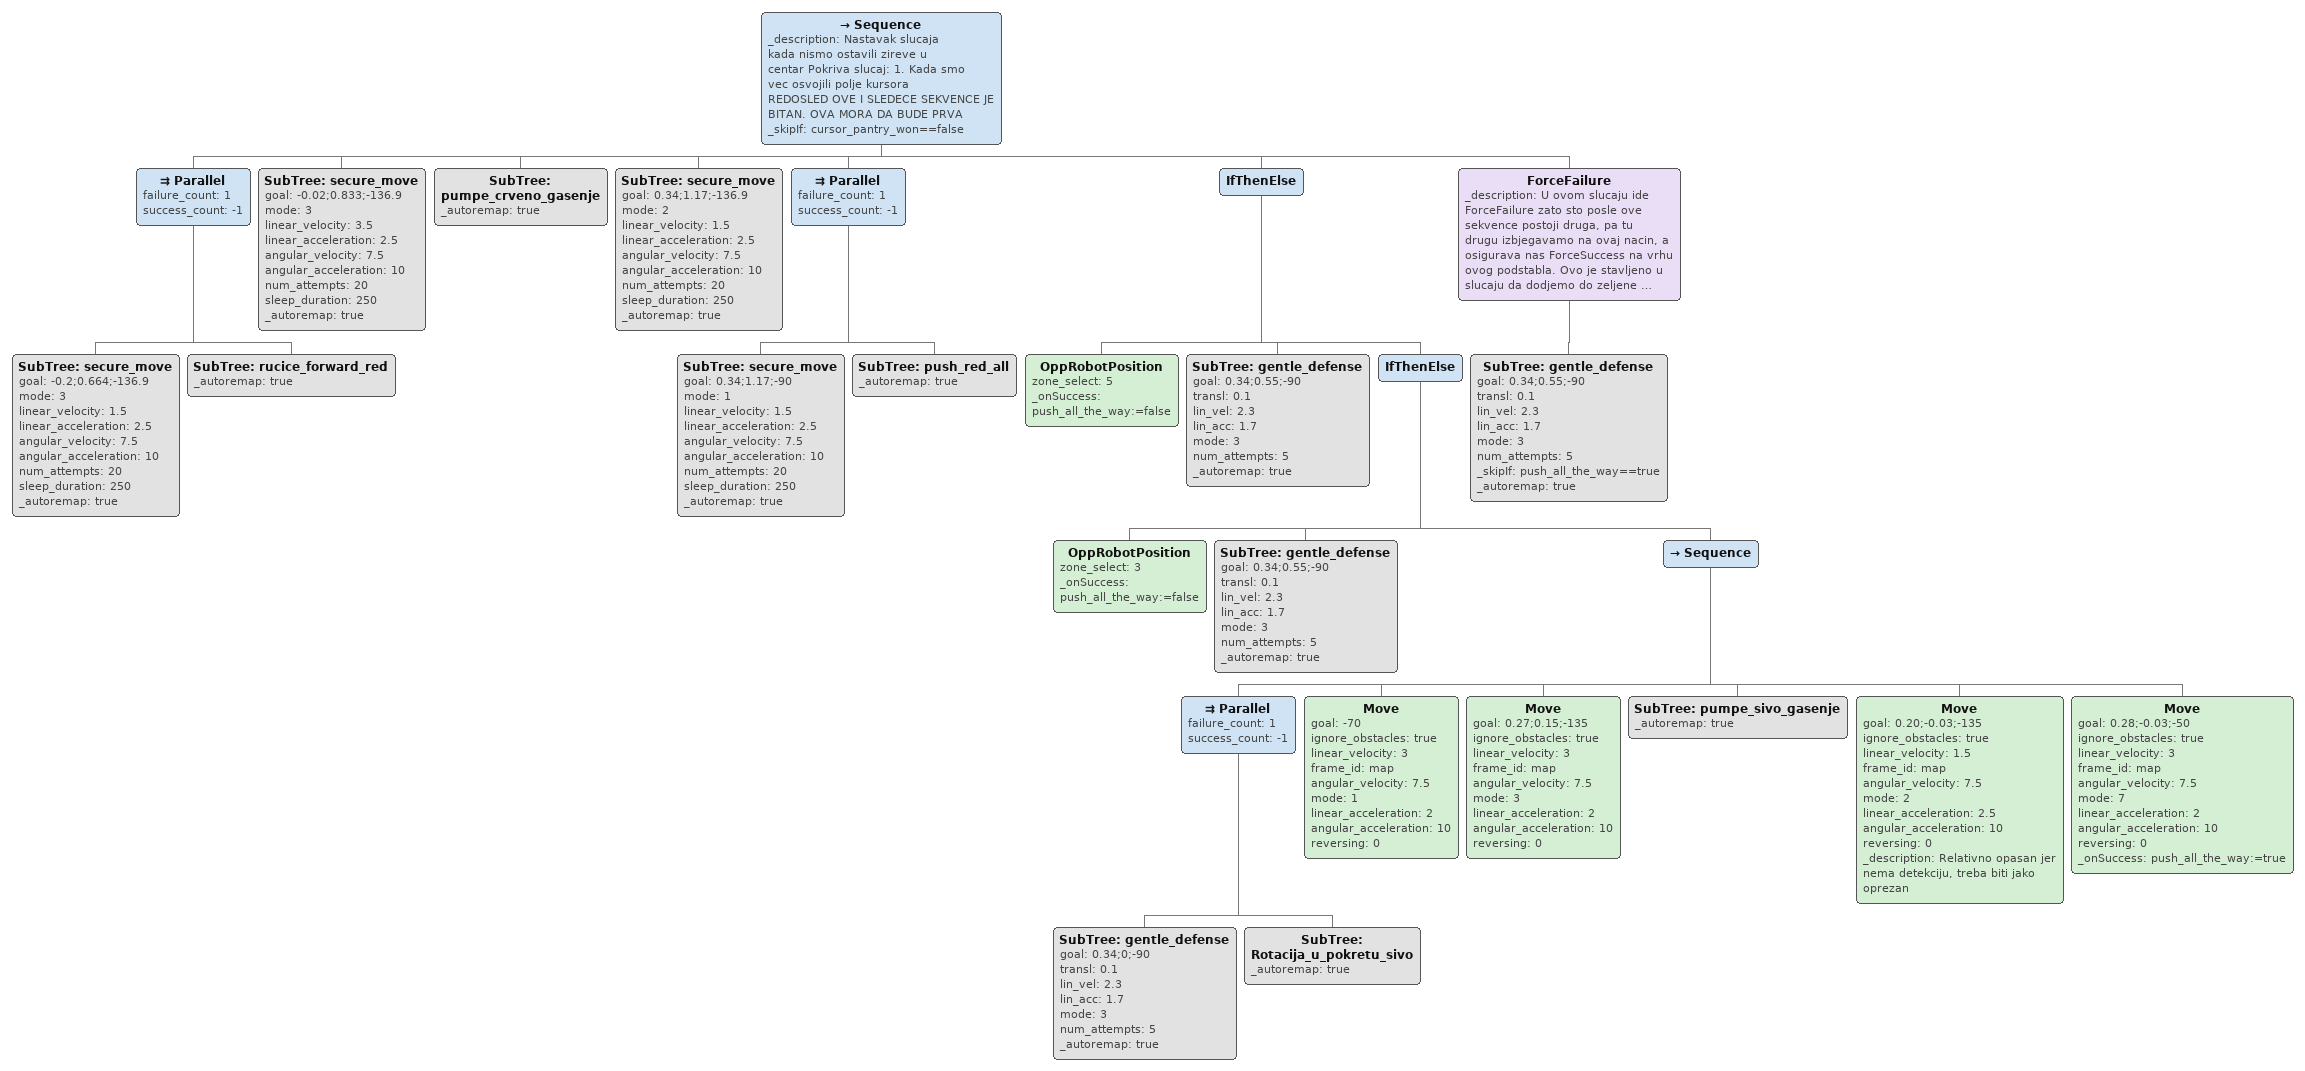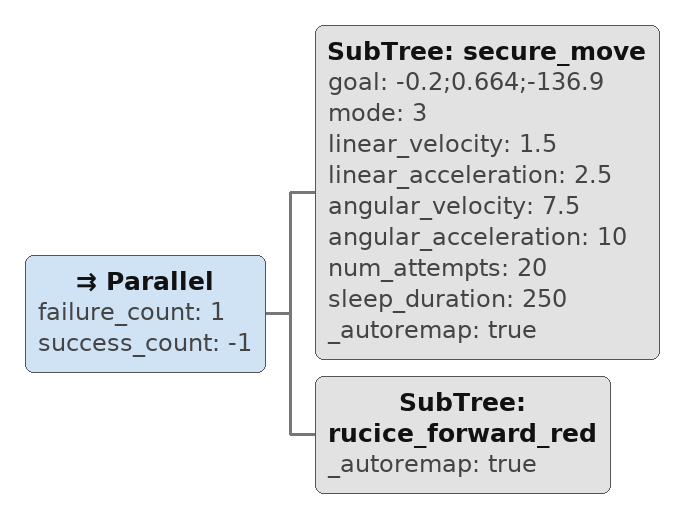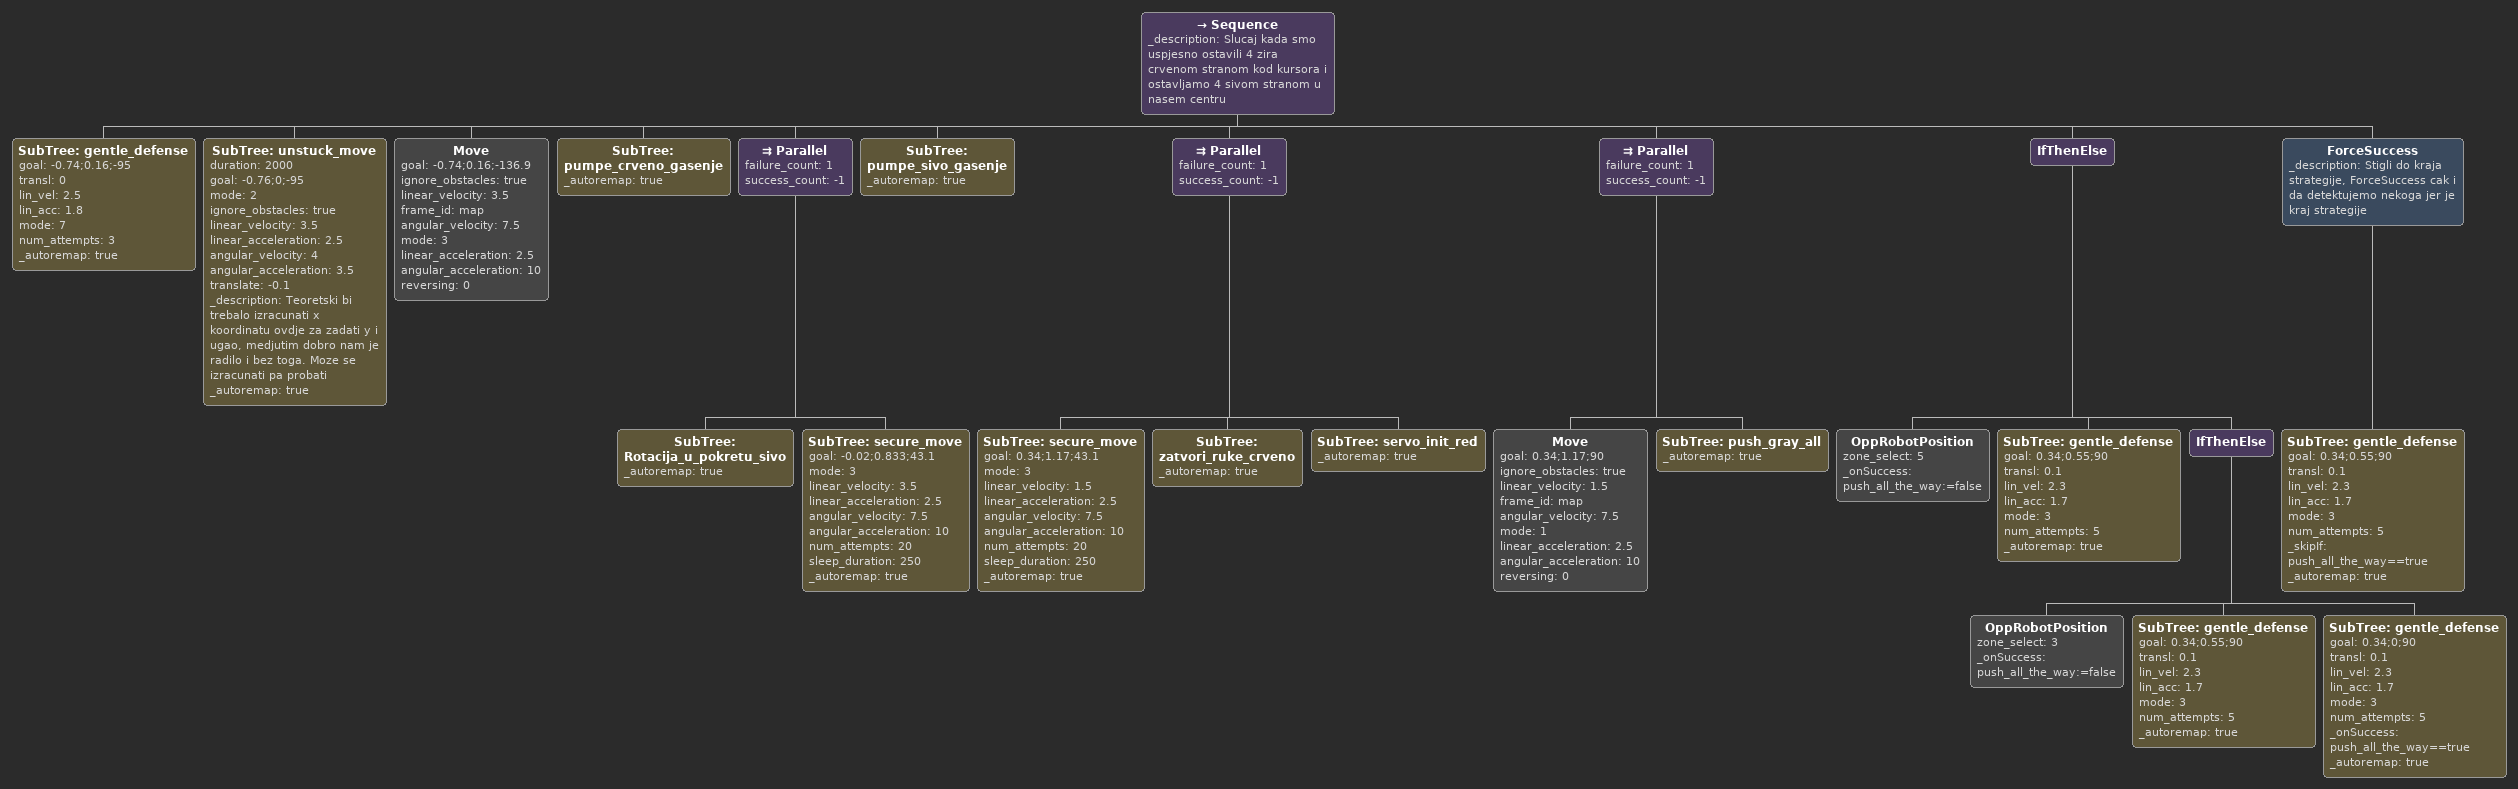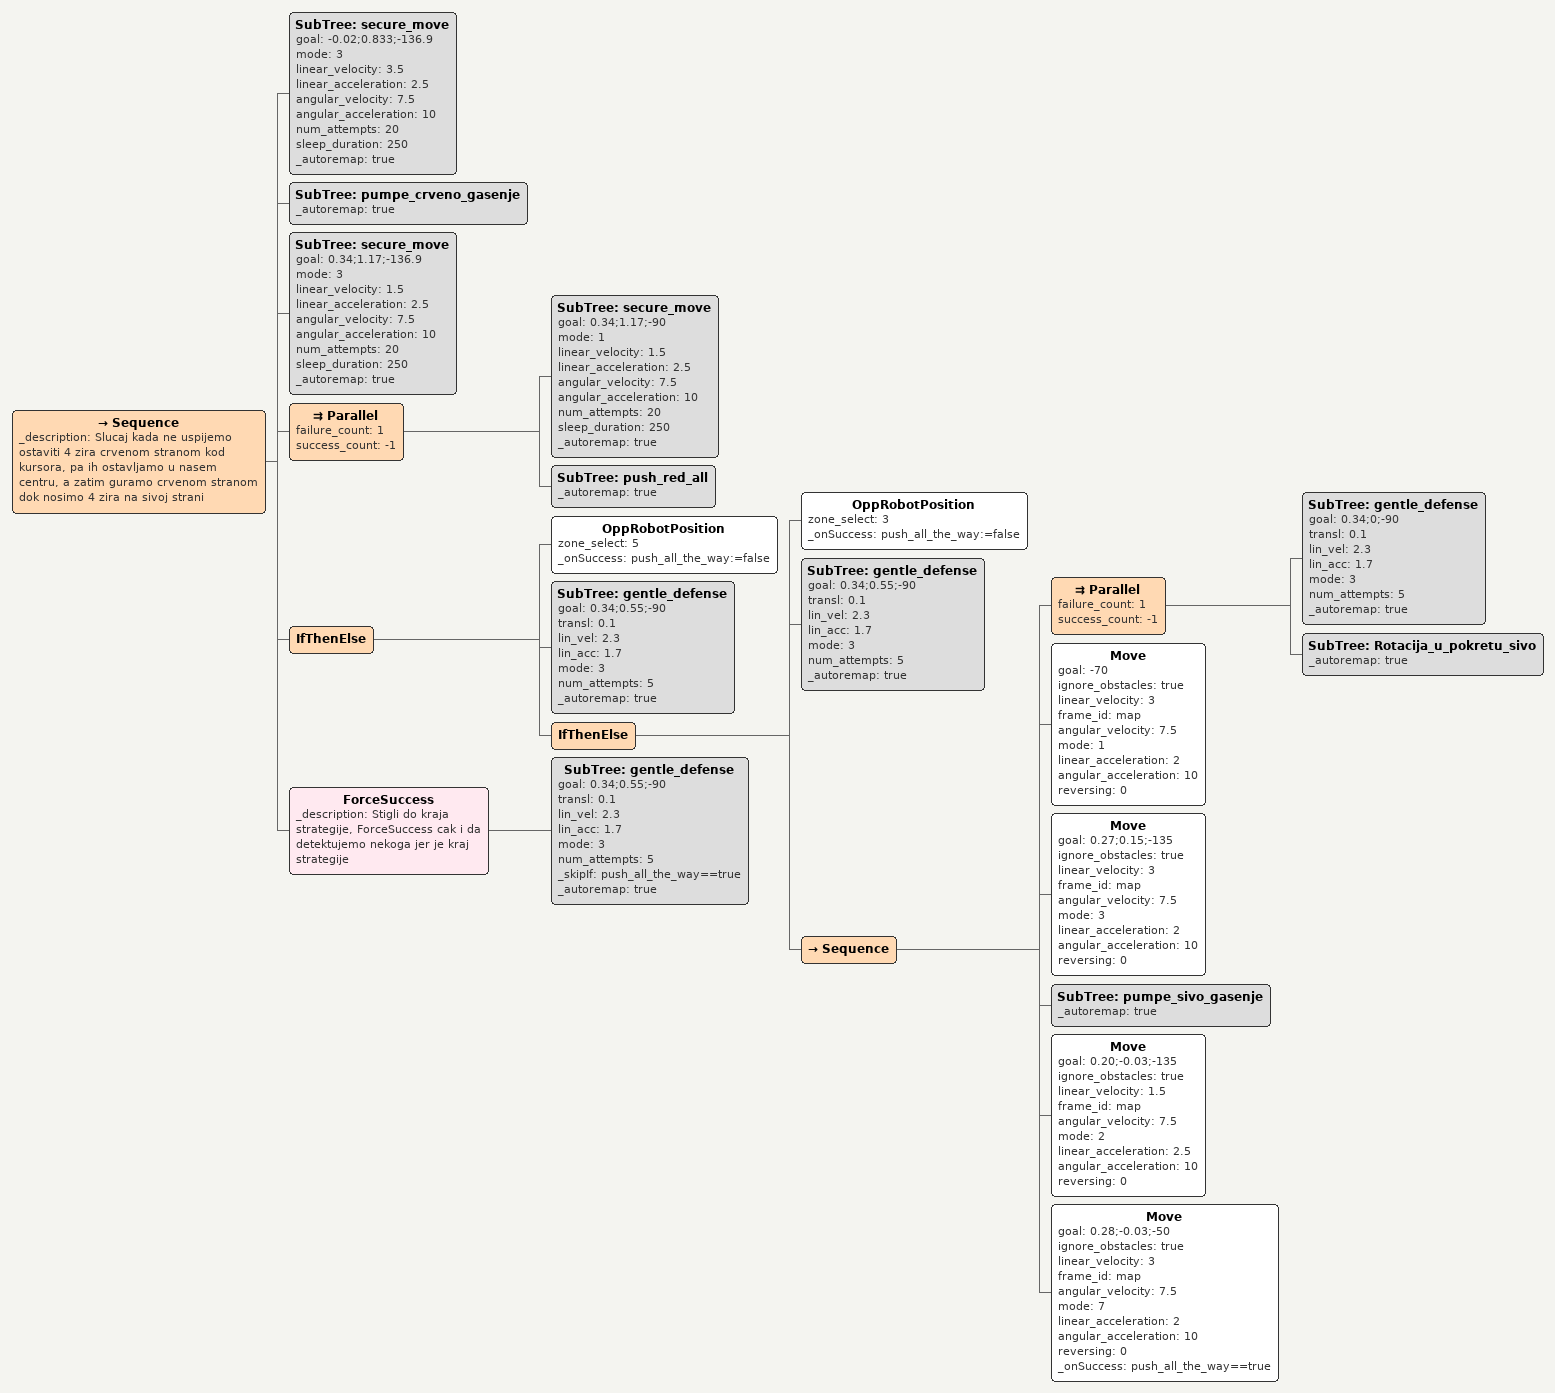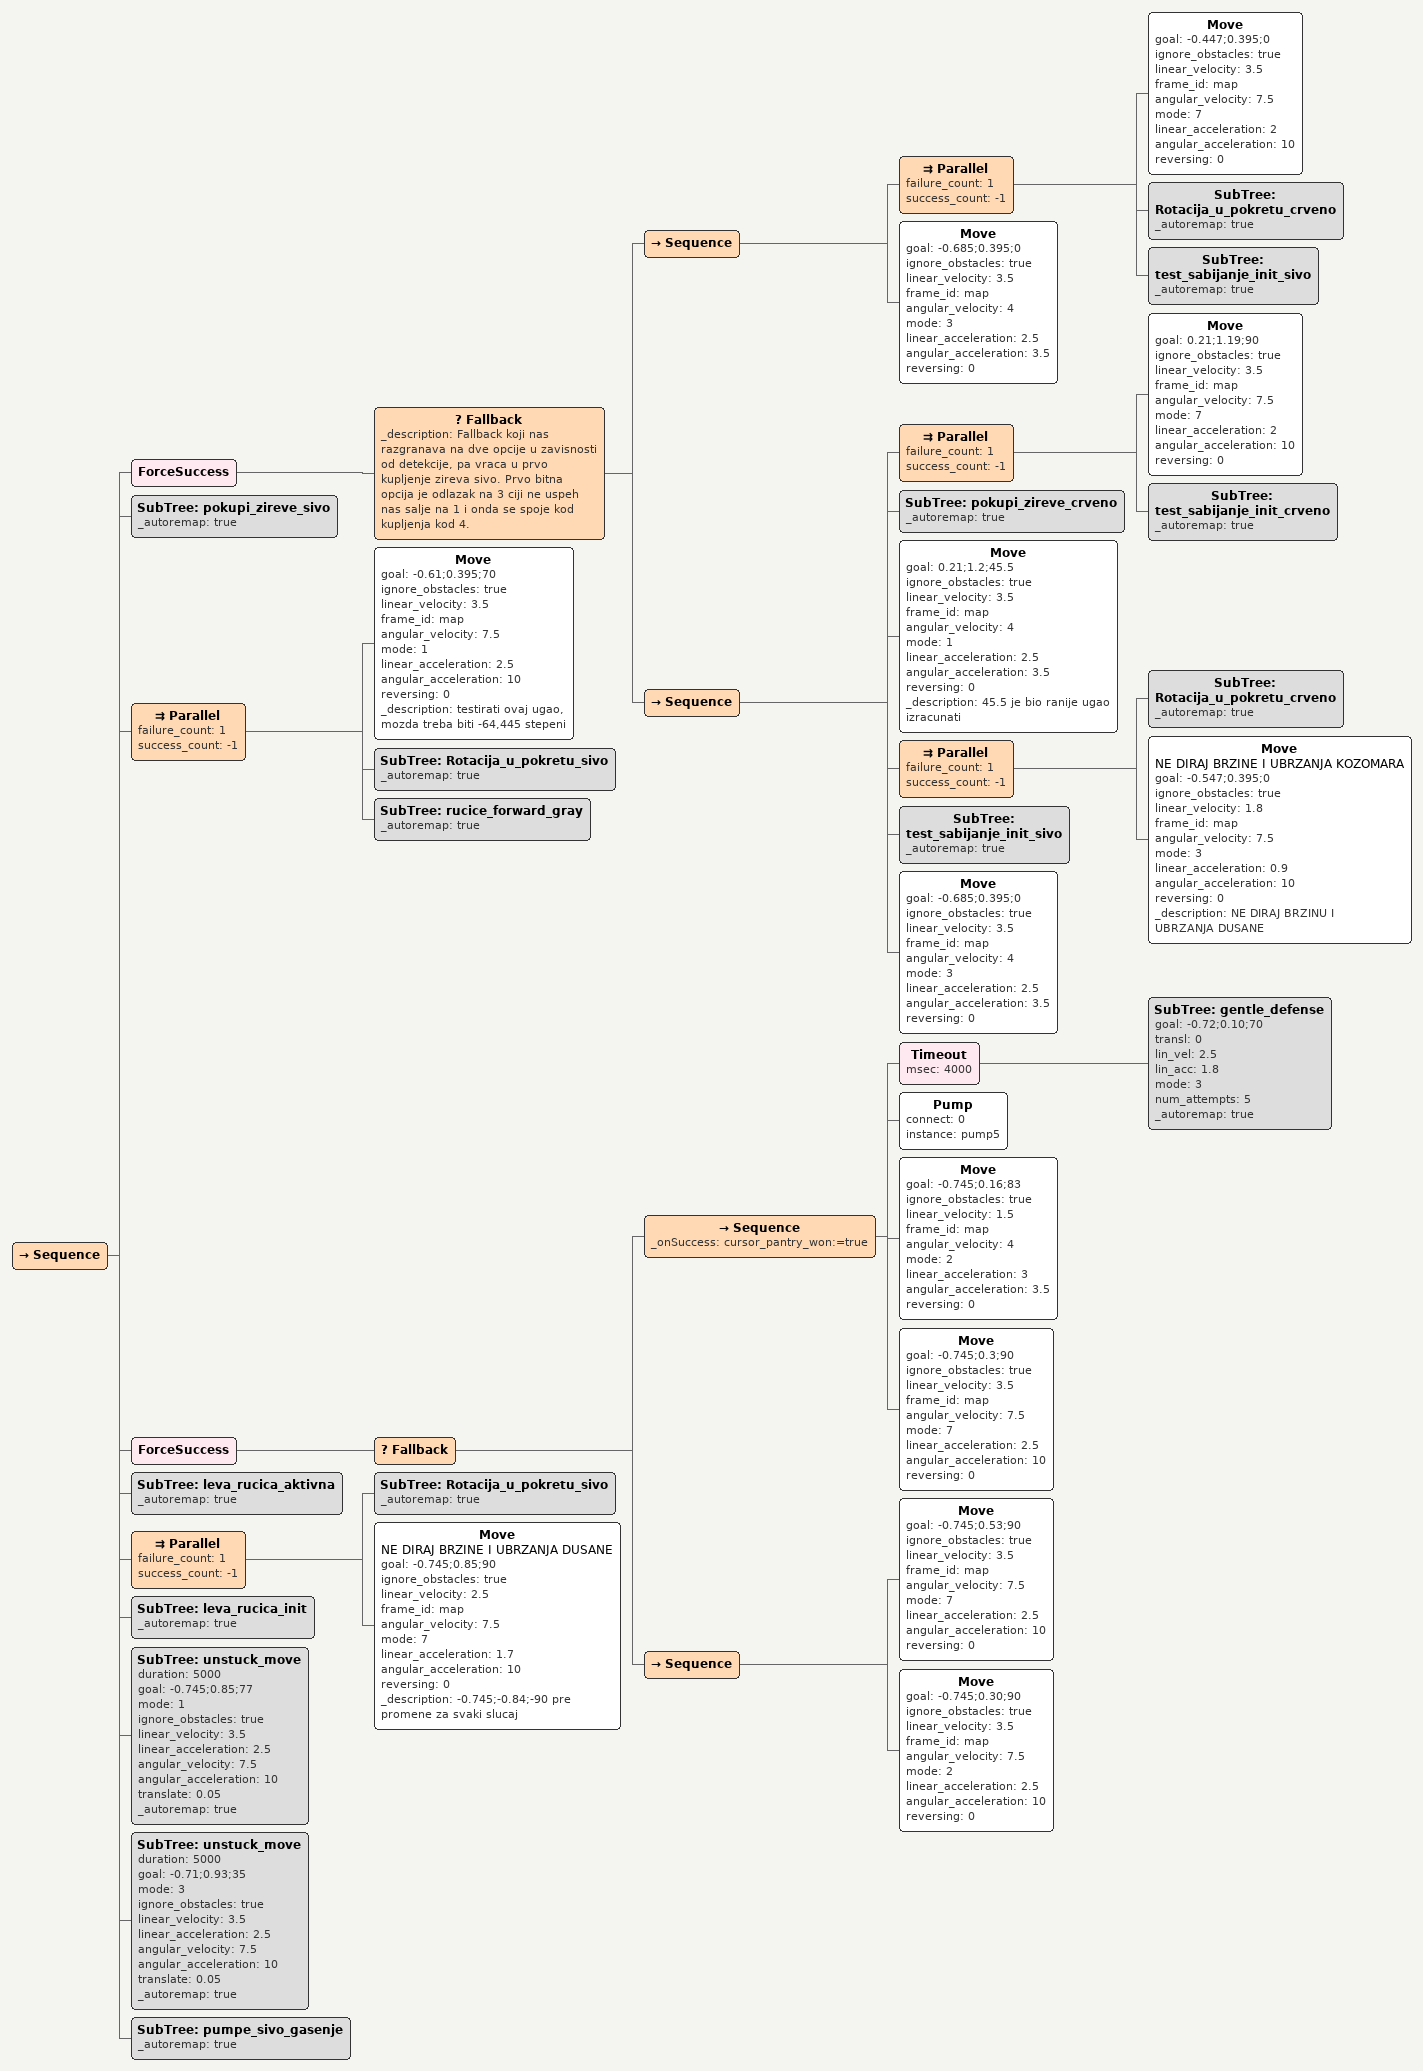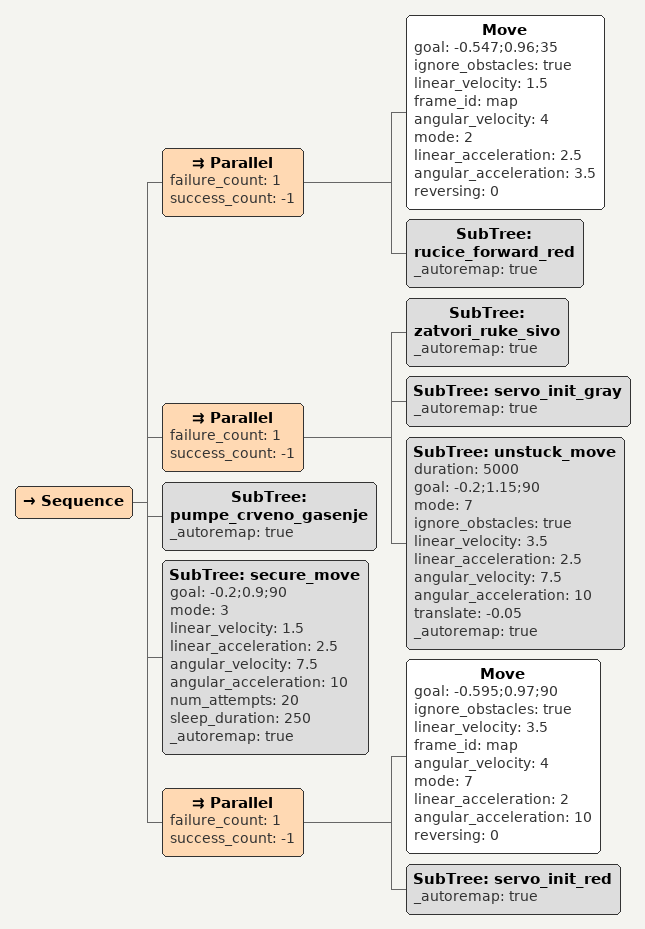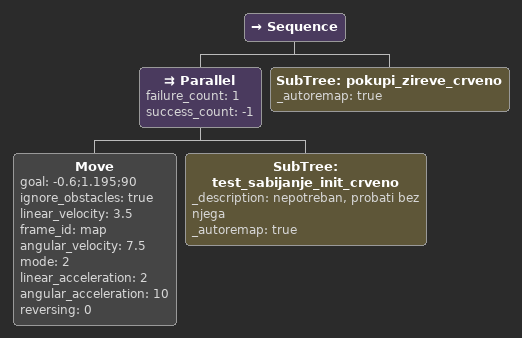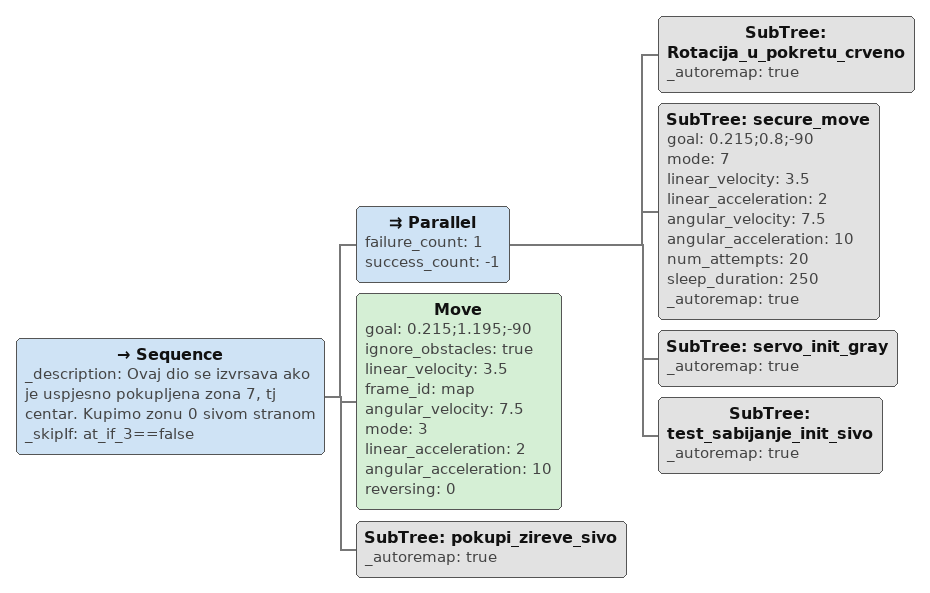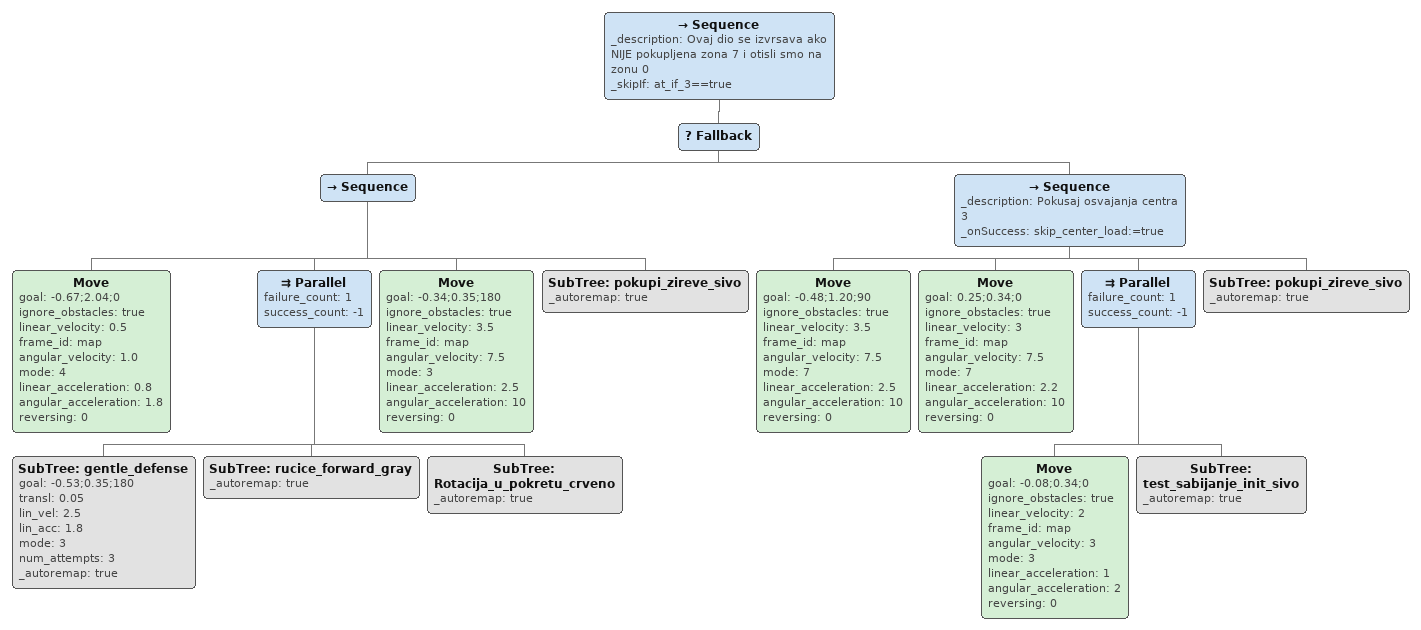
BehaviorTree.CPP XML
<Sequence _description="Nastavak slucaja kada nismo ostavili zireve u centar

Pokriva slucaj:
1. Kada smo vec osvojili polje kursora

REDOSLED OVE I SLEDECE SEKVENCE JE BITAN. OVA MORA DA BUDE PRVA" _skipIf="cursor_pantry_won==false">
              <Parallel failure_count="1" success_count="-1">
                <SubTree ID="secure_move" goal="-0.2;0.664;-136.9" mode="3" linear_velocity="1.5" linear_acceleration="2.5" angular_velocity="7.5" angular_acceleration="10" num_attempts="20" sleep_duration="250" _autoremap="true"/>
                <SubTree ID="rucice_forward_red" _autoremap="true"/>
              </Parallel>
              <SubTree ID="secure_move" goal="-0.02;0.833;-136.9" mode="3" linear_velocity="3.5" linear_acceleration="2.5" angular_velocity="7.5" angular_acceleration="10" num_attempts="20" sleep_duration="250" _autoremap="true"/>
              <SubTree ID="pumpe_crveno_gasenje" _autoremap="true"/>
              <SubTree ID="secure_move" goal="0.34;1.17;-136.9" mode="2" linear_velocity="1.5" linear_acceleration="2.5" angular_velocity="7.5" angular_acceleration="10" num_attempts="20" sleep_duration="250" _autoremap="true"/>
              <Parallel failure_count="1" success_count="-1">
                <SubTree ID="secure_move" goal="0.34;1.17;-90" mode="1" linear_velocity="1.5" linear_acceleration="2.5" angular_velocity="7.5" angular_acceleration="10" num_attempts="20" sleep_duration="250" _autoremap="true"/>
                <SubTree ID="push_red_all" _autoremap="true"/>
              </Parallel>
              <IfThenElse>
                <OppRobotPosition zone_select="5" _onSuccess="push_all_the_way:=false"/>
                <SubTree ID="gentle_defense" goal="0.34;0.55;-90" transl="0.1" lin_vel="2.3" lin_acc="1.7" mode="3" num_attempts="5" _autoremap="true"/>
                <IfThenElse>
                  <OppRobotPosition zone_select="3" _onSuccess="push_all_the_way:=false"/>
                  <SubTree ID="gentle_defense" goal="0.34;0.55;-90" transl="0.1" lin_vel="2.3" lin_acc="1.7" mode="3" num_attempts="5" _autoremap="true"/>
                  <Sequence>
                    <Parallel failure_count="1" success_count="-1">
                      <SubTree ID="gentle_defense" goal="0.34;0;-90" transl="0.1" lin_vel="2.3" lin_acc="1.7" mode="3" num_attempts="5" _autoremap="true"/>
                      <SubTree ID="Rotacija_u_pokretu_sivo" _autoremap="true"/>
                    </Parallel>
                    <Move goal="-70" ignore_obstacles="true" linear_velocity="3" frame_id="map" angular_velocity="7.5" mode="1" linear_acceleration="2" angular_acceleration="10" reversing="0"/>
                    <Move goal="0.27;0.15;-135" ignore_obstacles="true" linear_velocity="3" frame_id="map" angular_velocity="7.5" mode="3" linear_acceleration="2" angular_acceleration="10" reversing="0"/>
                    <SubTree ID="pumpe_sivo_gasenje" _autoremap="true"/>
                    <Move goal="0.20;-0.03;-135" ignore_obstacles="true" linear_velocity="1.5" frame_id="map" angular_velocity="7.5" mode="2" linear_acceleration="2.5" angular_acceleration="10" reversing="0" _description="Relativno opasan jer nema detekciju, treba biti jako oprezan"/>
                    <Move goal="0.28;-0.03;-50" ignore_obstacles="true" linear_velocity="3" frame_id="map" angular_velocity="7.5" mode="7" linear_acceleration="2" angular_acceleration="10" reversing="0" _onSuccess="push_all_the_way:=true"/>
                  </Sequence>
                </IfThenElse>
              </IfThenElse>
              <ForceFailure _description="U ovom slucaju ide ForceFailure zato sto posle ove sekvence postoji druga, pa tu drugu izbjegavamo na ovaj nacin, a osigurava nas ForceSuccess na vrhu ovog podstabla. Ovo je stavljeno u slucaju da dodjemo do zeljene koordinate">
                <SubTree ID="gentle_defense" goal="0.34;0.55;-90" transl="0.1" lin_vel="2.3" lin_acc="1.7" mode="3" num_attempts="5" _skipIf="push_all_the_way==true" _autoremap="true"/>
              </ForceFailure>
            </Sequence>

<Parallel failure_count="1" success_count="-1">
  <SubTree ID="secure_move" goal="-0.2;0.664;-136.9" mode="3" linear_velocity="1.5" linear_acceleration="2.5" angular_velocity="7.5" angular_acceleration="10" num_attempts="20" sleep_duration="250" _autoremap="true"/>
  <SubTree ID="rucice_forward_red" _autoremap="true"/>
</Parallel>

<Sequence _description="Slucaj kada smo uspjesno ostavili 4 zira crvenom stranom kod kursora i ostavljamo 4 sivom stranom u nasem centru">
  <SubTree ID="gentle_defense" goal="-0.74;0.16;-95" transl="0" lin_vel="2.5" lin_acc="1.8" mode="7" num_attempts="3" _autoremap="true"/>
  <SubTree ID="unstuck_move" duration="2000" goal="-0.76;0;-95" mode="2" ignore_obstacles="true" linear_velocity="3.5" linear_acceleration="2.5" angular_velocity="4" angular_acceleration="3.5" translate="-0.1" _description="Teoretski bi trebalo izracunati x koordinatu ovdje za zadati y i ugao, medjutim dobro nam je radilo i bez toga. Moze se izracunati pa probati" _autoremap="true"/>
  <Move goal="-0.74;0.16;-136.9" ignore_obstacles="true" linear_velocity="3.5" frame_id="map" angular_velocity="7.5" mode="3" linear_acceleration="2.5" angular_acceleration="10" reversing="0"/>
  <SubTree ID="pumpe_crveno_gasenje" _autoremap="true"/>
  <Parallel failure_count="1" success_count="-1">
    <SubTree ID="Rotacija_u_pokretu_sivo" _autoremap="true"/>
    <SubTree ID="secure_move" goal="-0.02;0.833;43.1" mode="3" linear_velocity="3.5" linear_acceleration="2.5" angular_velocity="7.5" angular_acceleration="10" num_attempts="20" sleep_duration="250" _autoremap="true"/>
  </Parallel>
  <SubTree ID="pumpe_sivo_gasenje" _autoremap="true"/>
  <Parallel failure_count="1" success_count="-1">
    <SubTree ID="secure_move" goal="0.34;1.17;43.1" mode="3" linear_velocity="1.5" linear_acceleration="2.5" angular_velocity="7.5" angular_acceleration="10" num_attempts="20" sleep_duration="250" _autoremap="true"/>
    <SubTree ID="zatvori_ruke_crveno" _autoremap="true"/>
    <SubTree ID="servo_init_red" _autoremap="true"/>
  </Parallel>
  <Parallel failure_count="1" success_count="-1">
    <Move goal="0.34;1.17;90" ignore_obstacles="true" linear_velocity="1.5" frame_id="map" angular_velocity="7.5" mode="1" linear_acceleration="2.5" angular_acceleration="10" reversing="0"/>
    <SubTree ID="push_gray_all" _autoremap="true"/>
  </Parallel>
  <IfThenElse>
    <OppRobotPosition zone_select="5" _onSuccess="push_all_the_way:=false"/>
    <SubTree ID="gentle_defense" goal="0.34;0.55;90" transl="0.1" lin_vel="2.3" lin_acc="1.7" mode="3" num_attempts="5" _autoremap="true"/>
    <IfThenElse>
      <OppRobotPosition zone_select="3" _onSuccess="push_all_the_way:=false"/>
      <SubTree ID="gentle_defense" goal="0.34;0.55;90" transl="0.1" lin_vel="2.3" lin_acc="1.7" mode="3" num_attempts="5" _autoremap="true"/>
      <SubTree ID="gentle_defense" goal="0.34;0;90" transl="0.1" lin_vel="2.3" lin_acc="1.7" mode="3" num_attempts="5" _onSuccess="push_all_the_way==true" _autoremap="true"/>
    </IfThenElse>
  </IfThenElse>
  <ForceSuccess _description="Stigli do kraja strategije, ForceSuccess cak i da detektujemo nekoga jer je kraj strategije">
    <SubTree ID="gentle_defense" goal="0.34;0.55;90" transl="0.1" lin_vel="2.3" lin_acc="1.7" mode="3" num_attempts="5" _skipIf="push_all_the_way==true" _autoremap="true"/>
  </ForceSuccess>
</Sequence>

<Sequence _description="Slucaj kada ne uspijemo ostaviti 4 zira crvenom stranom kod kursora, pa ih ostavljamo u nasem centru, a zatim guramo crvenom stranom dok nosimo 4 zira na sivoj strani">
  <SubTree ID="secure_move" goal="-0.02;0.833;-136.9" mode="3" linear_velocity="3.5" linear_acceleration="2.5" angular_velocity="7.5" angular_acceleration="10" num_attempts="20" sleep_duration="250" _autoremap="true"/>
  <SubTree ID="pumpe_crveno_gasenje" _autoremap="true"/>
  <SubTree ID="secure_move" goal="0.34;1.17;-136.9" mode="3" linear_velocity="1.5" linear_acceleration="2.5" angular_velocity="7.5" angular_acceleration="10" num_attempts="20" sleep_duration="250" _autoremap="true"/>
  <Parallel failure_count="1" success_count="-1">
    <SubTree ID="secure_move" goal="0.34;1.17;-90" mode="1" linear_velocity="1.5" linear_acceleration="2.5" angular_velocity="7.5" angular_acceleration="10" num_attempts="20" sleep_duration="250" _autoremap="true"/>
    <SubTree ID="push_red_all" _autoremap="true"/>
  </Parallel>
  <IfThenElse>
    <OppRobotPosition zone_select="5" _onSuccess="push_all_the_way:=false"/>
    <SubTree ID="gentle_defense" goal="0.34;0.55;-90" transl="0.1" lin_vel="2.3" lin_acc="1.7" mode="3" num_attempts="5" _autoremap="true"/>
    <IfThenElse>
      <OppRobotPosition zone_select="3" _onSuccess="push_all_the_way:=false"/>
      <SubTree ID="gentle_defense" goal="0.34;0.55;-90" transl="0.1" lin_vel="2.3" lin_acc="1.7" mode="3" num_attempts="5" _autoremap="true"/>
      <Sequence>
        <Parallel failure_count="1" success_count="-1">
          <SubTree ID="gentle_defense" goal="0.34;0;-90" transl="0.1" lin_vel="2.3" lin_acc="1.7" mode="3" num_attempts="5" _autoremap="true"/>
          <SubTree ID="Rotacija_u_pokretu_sivo" _autoremap="true"/>
        </Parallel>
        <Move goal="-70" ignore_obstacles="true" linear_velocity="3" frame_id="map" angular_velocity="7.5" mode="1" linear_acceleration="2" angular_acceleration="10" reversing="0"/>
        <Move goal="0.27;0.15;-135" ignore_obstacles="true" linear_velocity="3" frame_id="map" angular_velocity="7.5" mode="3" linear_acceleration="2" angular_acceleration="10" reversing="0"/>
        <SubTree ID="pumpe_sivo_gasenje" _autoremap="true"/>
        <Move goal="0.20;-0.03;-135" ignore_obstacles="true" linear_velocity="1.5" frame_id="map" angular_velocity="7.5" mode="2" linear_acceleration="2.5" angular_acceleration="10" reversing="0"/>
        <Move goal="0.28;-0.03;-50" ignore_obstacles="true" linear_velocity="3" frame_id="map" angular_velocity="7.5" mode="7" linear_acceleration="2" angular_acceleration="10" reversing="0" _onSuccess="push_all_the_way==true"/>
      </Sequence>
    </IfThenElse>
  </IfThenElse>
  <ForceSuccess _description="Stigli do kraja strategije, ForceSuccess cak i da detektujemo nekoga jer je kraj strategije">
    <SubTree ID="gentle_defense" goal="0.34;0.55;-90" transl="0.1" lin_vel="2.3" lin_acc="1.7" mode="3" num_attempts="5" _skipIf="push_all_the_way==true" _autoremap="true"/>
  </ForceSuccess>
</Sequence>

<Sequence>
      <ForceSuccess>
        <Fallback _description="Fallback koji nas razgranava na dve opcije u zavisnosti od detekcije, pa vraca u prvo kupljenje zireva sivo. Prvo bitna opcija je odlazak na 3 ciji ne uspeh nas salje na 1 i onda se spoje kod kupljenja kod 4.">
          <Sequence>
            <Parallel failure_count="1" success_count="-1">
              <Move goal="-0.447;0.395;0" ignore_obstacles="true" linear_velocity="3.5" frame_id="map" angular_velocity="7.5" mode="7" linear_acceleration="2" angular_acceleration="10" reversing="0"/>
              <SubTree ID="Rotacija_u_pokretu_crveno" _autoremap="true"/>
              <SubTree ID="test_sabijanje_init_sivo" _autoremap="true"/>
            </Parallel>
            <Move goal="-0.685;0.395;0" ignore_obstacles="true" linear_velocity="3.5" frame_id="map" angular_velocity="4" mode="3" linear_acceleration="2.5" angular_acceleration="3.5" reversing="0"/>
          </Sequence>
          <Sequence>
            <Parallel failure_count="1" success_count="-1">
              <Move goal="0.21;1.19;90" ignore_obstacles="true" linear_velocity="3.5" frame_id="map" angular_velocity="7.5" mode="7" linear_acceleration="2" angular_acceleration="10" reversing="0"/>
              <SubTree ID="test_sabijanje_init_crveno" _autoremap="true"/>
            </Parallel>
            <SubTree ID="pokupi_zireve_crveno" _autoremap="true"/>
            <Move goal="0.21;1.2;45.5" ignore_obstacles="true" linear_velocity="3.5" frame_id="map" angular_velocity="4" mode="1" linear_acceleration="2.5" angular_acceleration="3.5" reversing="0" _description="45.5 je bio ranije ugao izracunati"/>
            <Parallel failure_count="1" success_count="-1">
              <SubTree ID="Rotacija_u_pokretu_crveno" _autoremap="true"/>
              <Move name="NE DIRAJ BRZINE I UBRZANJA KOZOMARA" goal="-0.547;0.395;0" ignore_obstacles="true" linear_velocity="1.8" frame_id="map" angular_velocity="7.5" mode="3" linear_acceleration="0.9" angular_acceleration="10" reversing="0" _description="NE DIRAJ BRZINU I UBRZANJA DUSANE
"/>
            </Parallel>
            <SubTree ID="test_sabijanje_init_sivo" _autoremap="true"/>
            <Move goal="-0.685;0.395;0" ignore_obstacles="true" linear_velocity="3.5" frame_id="map" angular_velocity="4" mode="3" linear_acceleration="2.5" angular_acceleration="3.5" reversing="0"/>
          </Sequence>
        </Fallback>
      </ForceSuccess>
      <SubTree ID="pokupi_zireve_sivo" _autoremap="true"/>
      <Parallel failure_count="1" success_count="-1">
        <Move goal="-0.61;0.395;70" ignore_obstacles="true" linear_velocity="3.5" frame_id="map" angular_velocity="7.5" mode="1" linear_acceleration="2.5" angular_acceleration="10" reversing="0" _description="testirati ovaj ugao, mozda treba biti -64,445 stepeni"/>
        <SubTree ID="Rotacija_u_pokretu_sivo" _autoremap="true"/>
        <SubTree ID="rucice_forward_gray" _autoremap="true"/>
      </Parallel>
      <ForceSuccess>
        <Fallback>
          <Sequence _onSuccess="cursor_pantry_won:=true">
            <Timeout msec="4000">
              <SubTree ID="gentle_defense" goal="-0.72;0.10;70" transl="0" lin_vel="2.5" lin_acc="1.8" mode="3" num_attempts="5" _autoremap="true"/>
            </Timeout>
            <Pump connect="0" instance="pump5"/>
            <Move goal="-0.745;0.16;83" ignore_obstacles="true" linear_velocity="1.5" frame_id="map" angular_velocity="4" mode="2" linear_acceleration="3" angular_acceleration="3.5" reversing="0"/>
            <Move goal="-0.745;0.3;90" ignore_obstacles="true" linear_velocity="3.5" frame_id="map" angular_velocity="7.5" mode="7" linear_acceleration="2.5" angular_acceleration="10" reversing="0"/>
          </Sequence>
          <Sequence>
            <Move goal="-0.745;0.53;90" ignore_obstacles="true" linear_velocity="3.5" frame_id="map" angular_velocity="7.5" mode="7" linear_acceleration="2.5" angular_acceleration="10" reversing="0"/>
            <Move goal="-0.745;0.30;90" ignore_obstacles="true" linear_velocity="3.5" frame_id="map" angular_velocity="7.5" mode="2" linear_acceleration="2.5" angular_acceleration="10" reversing="0"/>
          </Sequence>
        </Fallback>
      </ForceSuccess>
      <SubTree ID="leva_rucica_aktivna" _autoremap="true"/>
      <Parallel failure_count="1" success_count="-1">
        <SubTree ID="Rotacija_u_pokretu_sivo" _autoremap="true"/>
        <Move name="NE DIRAJ BRZINE I UBRZANJA DUSANE" goal="-0.745;0.85;90" ignore_obstacles="true" linear_velocity="2.5" frame_id="map" angular_velocity="7.5" mode="7" linear_acceleration="1.7" angular_acceleration="10" reversing="0" _description="-0.745;-0.84;-90 pre promene za svaki slucaj"/>
      </Parallel>
      <SubTree ID="leva_rucica_init" _autoremap="true"/>
      <SubTree ID="unstuck_move" duration="5000" goal="-0.745;0.85;77" mode="1" ignore_obstacles="true" linear_velocity="3.5" linear_acceleration="2.5" angular_velocity="7.5" angular_acceleration="10" translate="0.05" _autoremap="true"/>
      <SubTree ID="unstuck_move" duration="5000" goal="-0.71;0.93;35" mode="3" ignore_obstacles="true" linear_velocity="3.5" linear_acceleration="2.5" angular_velocity="7.5" angular_acceleration="10" translate="0.05" _autoremap="true"/>
      <SubTree ID="pumpe_sivo_gasenje" _autoremap="true"/>
    </Sequence>

<Sequence>
  <Parallel failure_count="1" success_count="-1">
    <Move goal="-0.547;0.96;35" ignore_obstacles="true" linear_velocity="1.5" frame_id="map" angular_velocity="4" mode="2" linear_acceleration="2.5" angular_acceleration="3.5" reversing="0"/>
    <SubTree ID="rucice_forward_red" _autoremap="true"/>
  </Parallel>
  <Parallel failure_count="1" success_count="-1">
    <SubTree ID="zatvori_ruke_sivo" _autoremap="true"/>
    <SubTree ID="servo_init_gray" _autoremap="true"/>
    <SubTree ID="unstuck_move" duration="5000" goal="-0.2;1.15;90" mode="7" ignore_obstacles="true" linear_velocity="3.5" linear_acceleration="2.5" angular_velocity="7.5" angular_acceleration="10" translate="-0.05" _autoremap="true"/>
  </Parallel>
  <SubTree ID="pumpe_crveno_gasenje" _autoremap="true"/>
  <SubTree ID="secure_move" goal="-0.2;0.9;90" mode="3" linear_velocity="1.5" linear_acceleration="2.5" angular_velocity="7.5" angular_acceleration="10" num_attempts="20" sleep_duration="250" _autoremap="true"/>
  <Parallel failure_count="1" success_count="-1">
    <Move goal="-0.595;0.97;90" ignore_obstacles="true" linear_velocity="3.5" frame_id="map" angular_velocity="4" mode="7" linear_acceleration="2" angular_acceleration="10" reversing="0"/>
    <SubTree ID="servo_init_red" _autoremap="true"/>
  </Parallel>
</Sequence>

<Sequence>
  <Parallel failure_count="1" success_count="-1">
    <Move goal="-0.6;1.195;90" ignore_obstacles="true" linear_velocity="3.5" frame_id="map" angular_velocity="7.5" mode="2" linear_acceleration="2" angular_acceleration="10" reversing="0"/>
    <SubTree ID="test_sabijanje_init_crveno" _description="nepotreban, probati bez njega" _autoremap="true"/>
  </Parallel>
  <SubTree ID="pokupi_zireve_crveno" _autoremap="true"/>
</Sequence>

<Sequence _description="Ovaj dio se izvrsava ako je uspjesno pokupljena zona 7, tj centar. Kupimo zonu 0 sivom stranom" _skipIf="at_if_3==false">
  <Parallel failure_count="1" success_count="-1">
    <SubTree ID="Rotacija_u_pokretu_crveno" _autoremap="true"/>
    <SubTree ID="secure_move" goal="0.215;0.8;-90" mode="7" linear_velocity="3.5" linear_acceleration="2" angular_velocity="7.5" angular_acceleration="10" num_attempts="20" sleep_duration="250" _autoremap="true"/>
    <SubTree ID="servo_init_gray" _autoremap="true"/>
    <SubTree ID="test_sabijanje_init_sivo" _autoremap="true"/>
  </Parallel>
  <Move goal="0.215;1.195;-90" ignore_obstacles="true" linear_velocity="3.5" frame_id="map" angular_velocity="7.5" mode="3" linear_acceleration="2" angular_acceleration="10" reversing="0"/>
  <SubTree ID="pokupi_zireve_sivo" _autoremap="true"/>
</Sequence>

<Sequence _description="Ovaj dio se izvrsava ako NIJE pokupljena zona 7 i otisli smo na zonu 0
" _skipIf="at_if_3==true">
        <Fallback>
          <Sequence>
            <Move goal="-0.67;2.04;0" ignore_obstacles="true" linear_velocity="0.5" frame_id="map" angular_velocity="1.0" mode="4" linear_acceleration="0.8" angular_acceleration="1.8" reversing="0"/>
            <Parallel failure_count="1" success_count="-1">
              <SubTree ID="gentle_defense" goal="-0.53;0.35;180" transl="0.05" lin_vel="2.5" lin_acc="1.8" mode="3" num_attempts="3" _autoremap="true"/>
              <SubTree ID="rucice_forward_gray" _autoremap="true"/>
              <SubTree ID="Rotacija_u_pokretu_crveno" _autoremap="true"/>
            </Parallel>
            <Move goal="-0.34;0.35;180" ignore_obstacles="true" linear_velocity="3.5" frame_id="map" angular_velocity="7.5" mode="3" linear_acceleration="2.5" angular_acceleration="10" reversing="0"/>
            <SubTree ID="pokupi_zireve_sivo" _autoremap="true"/>
          </Sequence>
          <Sequence _description="Pokusaj osvajanja centra 3" _onSuccess="skip_center_load:=true">
            <Move goal="-0.48;1.20;90" ignore_obstacles="true" linear_velocity="3.5" frame_id="map" angular_velocity="7.5" mode="7" linear_acceleration="2.5" angular_acceleration="10" reversing="0"/>
            <Move goal="0.25;0.34;0" ignore_obstacles="true" linear_velocity="3" frame_id="map" angular_velocity="7.5" mode="7" linear_acceleration="2.2" angular_acceleration="10" reversing="0"/>
            <Parallel failure_count="1" success_count="-1">
              <Move goal="-0.08;0.34;0" ignore_obstacles="true" linear_velocity="2" frame_id="map" angular_velocity="3" mode="3" linear_acceleration="1" angular_acceleration="2" reversing="0"/>
              <SubTree ID="test_sabijanje_init_sivo" _autoremap="true"/>
            </Parallel>
            <SubTree ID="pokupi_zireve_sivo" _autoremap="true"/>
          </Sequence>
        </Fallback>
      </Sequence>
